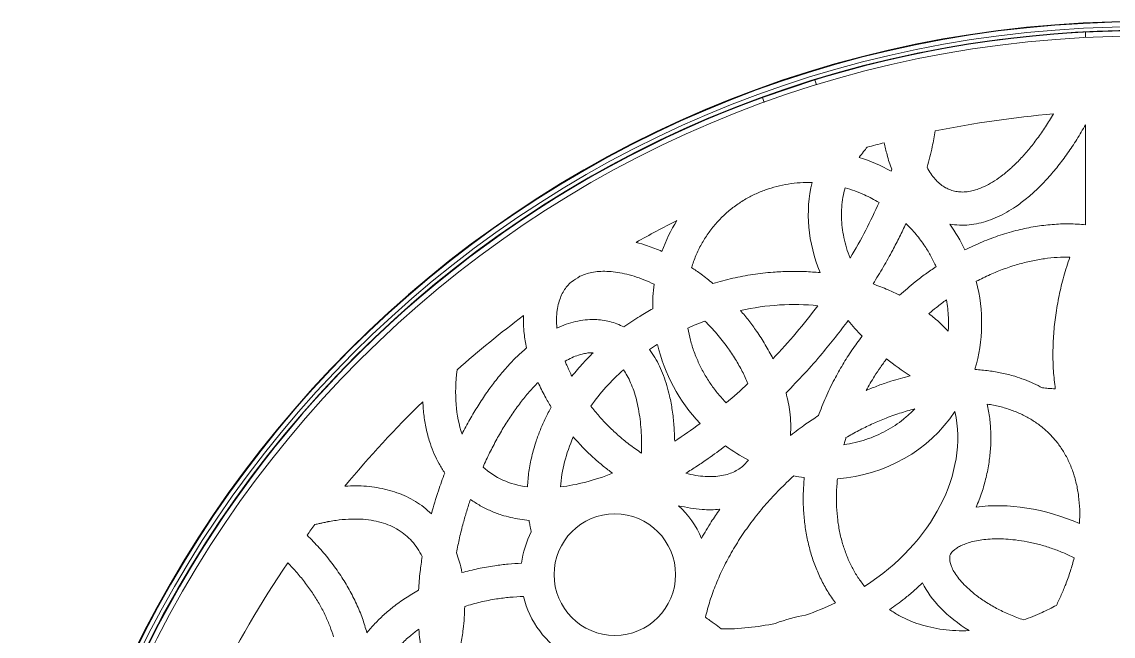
# Model space of a CAD drawing. Header units: millimetres. Extents: x -2045 to 3895, y -2116 to 2084.
# Drawn here: x -924 to 64, y 639 to 1195 of the extents above; entities that cross this region are included whole.
import ezdxf

# ---------------------------------------------------------------- set-up
doc = ezdxf.new("R2010")
doc.units = ezdxf.units.MM

msp = doc.modelspace()

# ---------------------------------------------------------------- linework, layer by layer
at = {"color": 7, "linetype": 'Continuous', "lineweight": 15}
for p, q in [((38.71, 1185.57), (38.71, 1180.56)), ((-206.28, 1142.34), (-253.69, 1126.45)), ((-204.75, 1137.78), (-206.28, 1142.34)), ((-253.69, 1126.45), (-252.17, 1121.92)), ((38.71, 1011.24), (38.71, 1101.67))]:
    msp.add_line(p, q, dxfattribs=at)
msp.add_circle((-387.45, 694.57), 55, dxfattribs=at)
at = {"color": 7, "linetype": 'Continuous'}
for centre, radius, start, end in [((88.71, 181.81), 1013, 90, 180), ((89.51, 181.02), 1013.79, 90.04482, 179.95518), ((89.51, 181.02), 1005.79, 90.04482, 160.04886)]:
    msp.add_arc(centre, radius, start, end, dxfattribs=at)
at = {"color": 7, "linetype": 'Continuous', "lineweight": 15}
for centre, radius, start, end in [((88.71, 181.81), 1013, 90, 180), ((88.71, 181.81), 1008.5, 90, 180), ((88.71, 181.81), 1005, 90, 180), ((88.71, 181.81), 1000, 90, 180), ((88.71, 181.81), 933, 94.85627, 101.50532), ((88.71, 181.81), 933, 104.41033, 105.39373), ((88.71, 181.81), 933, 116.7475, 119.3238), ((88.71, 181.81), 933, 122.97399, 123.55041), ((88.71, 181.81), 933, 126.79414, 131.56258), ((88.71, 181.81), 933, 134.16561, 140.5508), ((-387.45, 694.57), 85, 22.73205, 47.24525), ((88.71, 181.81), 933, 143.262, 143.99465), ((-387.45, 694.57), 85, 152.81046, 173.04918), ((-67.34, 709.06), 16.94, 170.45301, 192.16893), ((88.71, 181.81), 933, 145.8637, 153.91393), ((-387.45, 694.57), 85, 193.38106, 240.30882)]:
    msp.add_arc(centre, radius, start, end, dxfattribs=at)
for centre, major_axis, ratio, start_param, end_param in [((-204.26, 930.23), (106.16, -110.2), 0.947335, 1.881641, 2.08901), ((-328.08, 994.37), (177.33, 203.61), 0.489962, 5.415227, 5.423344), ((-10.06, 994.15), (-196.43, 63.56), 0.757149, 0.05542, 0.567013), ((-328.08, 994.37), (177.33, 203.61), 0.489962, 5.055158, 5.283603), ((-204.26, 930.23), (106.16, -110.2), 0.947335, 3.368509, 3.581647), ((-204.26, 930.23), (106.16, -110.2), 0.947335, 1.231865, 1.409934), ((-204.26, 930.23), (106.16, -110.2), 0.947335, 0.49104, 1.032036), ((-204.26, 930.23), (106.16, -110.2), 0.947335, 3.789924, 3.938964), ((-256.92, 792.23), (-173.02, -64.81), 0.761179, 4.134086, 4.5278), ((-328.08, 994.37), (177.33, 203.61), 0.489962, 4.624465, 4.857939), ((-256.92, 792.23), (-173.02, -64.81), 0.761179, 4.709998, 4.801107), ((-10.06, 994.15), (-196.43, 63.56), 0.757149, 0.847749, 0.948765), ((-256.92, 792.23), (-173.02, -64.81), 0.761179, 4.971672, 5.017844), ((-204.26, 930.23), (106.16, -110.2), 0.947335, 4.156784, 4.697451), ((-10.06, 994.15), (-196.43, 63.56), 0.757149, 1.104041, 1.236561), ((-328.08, 994.37), (177.33, 203.61), 0.489962, 2.517479, 2.867953), ((-256.92, 792.23), (-173.02, -64.81), 0.761179, 5.185656, 5.443017), ((-328.08, 994.37), (177.33, 203.61), 0.489962, 4.405249, 4.505019), ((-204.26, 930.23), (106.16, -110.2), 0.947335, 5.612984, 6.482634), ((-256.92, 792.23), (-173.02, -64.81), 0.761179, 1.853155, 3.031218), ((-328.08, 994.37), (177.33, 203.61), 0.489962, 4.174516, 4.287729), ((-256.92, 792.23), (-173.02, -64.81), 0.761179, 5.641329, 5.950808), ((-204.26, 930.23), (106.16, -110.2), 0.947335, 4.898085, 5.058108), ((-328.08, 994.37), (177.33, 203.61), 0.489962, 3.127961, 3.450953), ((-328.08, 994.37), (177.33, 203.61), 0.489962, 3.637569, 3.893168), ((-204.26, 930.23), (106.16, -110.2), 0.947335, 5.346587, 5.410739), ((-5.04, 686.11), (-107.53, 35.06), 0.572575, 4.53981, 5.426585), ((-5.04, 686.11), (-107.53, 35.06), 0.572575, 0.504408, 1.155714), ((-256.92, 792.23), (-173.02, -64.81), 0.761179, 1.529384, 1.687555), ((-230.98, 477.21), (79.56, 173.05), 0.724711, 0.456114, 0.638976), ((-256.92, 792.23), (-173.02, -64.81), 0.761179, 1.100971, 1.376572)]:
    msp.add_ellipse(centre, major_axis=major_axis, ratio=ratio, start_param=start_param, end_param=end_param, dxfattribs=at)
for points, knots in [([(9.73, 1111.47), (7.37, 1107.59), (2.74, 1099.99), (-4.76, 1089.29), (-12.42, 1079.48), (-20.23, 1070.66), (-28.05, 1062.94), (-35.79, 1056.37), (-43.35, 1050.96), (-50.71, 1046.7), (-57.59, 1043.68), (-63.92, 1041.78), (-69.66, 1040.84), (-75.04, 1040.76), (-80.08, 1041.49), (-84.82, 1043), (-89.32, 1045.32), (-93.6, 1048.49), (-97.66, 1052.55), (-101.51, 1057.52), (-103.66, 1061.32), (-104.79, 1063.32)], [0, 0, 0, 0, 0.088479, 0.173494, 0.254544, 0.331181, 0.403009, 0.468571, 0.528973, 0.584117, 0.634051, 0.675166, 0.712628, 0.747125, 0.779645, 0.811406, 0.843733, 0.877882, 0.914865, 0.955416, 1, 1, 1, 1]), ([(38.71, 1101.67), (36.12, 1097.22), (31, 1088.42), (22.62, 1075.93), (13.89, 1064.25), (4.79, 1053.49), (-4.64, 1043.73), (-14.37, 1035.03), (-23.72, 1027.99), (-32.57, 1022.43), (-40.84, 1018.17), (-49.29, 1014.78), (-57.91, 1012.33), (-66.67, 1010.95), (-75.5, 1010.62), (-81.31, 1011.44), (-84.2, 1011.85)], [0, 0, 0, 0, 0.095752, 0.188967, 0.279307, 0.366522, 0.450491, 0.531182, 0.608745, 0.667694, 0.725116, 0.781308, 0.836596, 0.89129, 0.945698, 1, 1, 1, 1]), ([(-104.79, 1063.32), (-103.93, 1066.41), (-102.22, 1072.53), (-99.63, 1083.43), (-98.23, 1091.3), (-97.38, 1096.07)], [0, 0, 0, 0, 0.286378, 0.567784, 1, 1, 1, 1]), ([(-166.16, 1072.19), (-164.89, 1073.94), (-162.62, 1077.1), (-160.08, 1080.04), (-158.95, 1081.34)], [0, 0, 0, 0, 0.555906, 1, 1, 1, 1]), ([(-136.77, 1061.41), (-137.54, 1063.54), (-139.1, 1067.85), (-141.44, 1075.86), (-142.7, 1081.79), (-143.48, 1085.46)], [0, 0, 0, 0, 0.272333, 0.550473, 1, 1, 1, 1]), ([(-318.04, 972.48), (-316.79, 976.12), (-314.31, 983.38), (-309.2, 993.66), (-303.15, 1003.34), (-296.12, 1012.29), (-288.2, 1020.43), (-279.47, 1027.7), (-270.26, 1033.85), (-260.73, 1038.91), (-251, 1042.93), (-240.85, 1046.04), (-230.39, 1048.18), (-219.68, 1049.41), (-212.47, 1049.39), (-208.85, 1049.38)], [0, 0, 0, 0, 0.080326, 0.160087, 0.239416, 0.318448, 0.397352, 0.476281, 0.555407, 0.628245, 0.701484, 0.775215, 0.849512, 0.924429, 1, 1, 1, 1]), ([(-174.52, 980.98), (-175.65, 984.09), (-177.87, 990.2), (-180.21, 999.54), (-181.73, 1008.73), (-182.41, 1017.9), (-182.21, 1027), (-181.19, 1036.03), (-179.77, 1041.85), (-179.06, 1044.75)], [0, 0, 0, 0, 0.15261, 0.30016, 0.443062, 0.58186, 0.723644, 0.862662, 1, 1, 1, 1]), ([(-179.06, 1044.75), (-176.08, 1043.83), (-170.09, 1041.99), (-162.02, 1038.63), (-154.73, 1035.1), (-150.43, 1032.61), (-148.28, 1031.36)], [0, 0, 0, 0, 0.278072, 0.557799, 0.778559, 1, 1, 1, 1]), ([(-153.68, 957.61), (-150.56, 962.69), (-144.37, 972.75), (-136.44, 987.05), (-129.61, 1000.25), (-125.78, 1008.39), (-123.89, 1012.43)], [0, 0, 0, 0, 0.286027, 0.5676755, 0.7855113, 1, 1, 1, 1]), ([(-123.89, 1012.43), (-120.77, 1009.18), (-114.56, 1002.69), (-107.16, 992.58), (-101.11, 982.78), (-98.06, 976.45), (-96.54, 973.29)], [0, 0, 0, 0, 0.280891, 0.561364, 0.7811, 1, 1, 1, 1]), ([(38.71, 1011.24), (33.73, 1011.59), (23.69, 1012.28), (8.43, 1011.61), (-6.99, 1009.75), (-22.75, 1006.52), (-38.72, 1001.89), (-54.84, 995.94), (-65.25, 990.95), (-70.5, 988.44)], [0, 0, 0, 0, 0.132385, 0.267188, 0.404515, 0.544405, 0.693666, 0.845592, 1, 1, 1, 1]), ([(-344.79, 987.09), (-349.13, 988.9), (-356.78, 992.09), (-364.77, 994.31), (-368.22, 995.27)], [0, 0, 0, 0, 0.567512, 1, 1, 1, 1]), ([(24.48, 981.99), (20.67, 981.94), (12.96, 981.86), (1.28, 980.58), (-10.59, 978.47), (-22.79, 975.38), (-35.23, 971.28), (-47.85, 966.21), (-56.04, 962.09), (-60.18, 960.01)], [0, 0, 0, 0, 0.12913, 0.261929, 0.398394, 0.53844, 0.688853, 0.842802, 1, 1, 1, 1]), ([(11.31, 862.72), (10.67, 868.14), (9.41, 879.05), (9.02, 895.65), (9.69, 912.43), (11.54, 929.6), (14.6, 947.04), (18.82, 964.68), (22.59, 976.21), (24.48, 981.99)], [0, 0, 0, 0, 0.135117, 0.272095, 0.410826, 0.551149, 0.699636, 0.849361, 1, 1, 1, 1]), ([(-351.93, 957.34), (-354.95, 958.74), (-360.85, 961.47), (-369.81, 964.65), (-378.47, 967.01), (-386.74, 968.5), (-394.49, 969.16), (-401.62, 969.04), (-408.07, 968.19), (-413.9, 966.77), (-417.4, 965.25), (-419.08, 964.52)], [0, 0, 0, 0, 0.143392, 0.279903, 0.408774, 0.529425, 0.641395, 0.742831, 0.835909, 0.921296, 1, 1, 1, 1]), ([(-298.66, 958.09), (-302.18, 960.94), (-308.45, 966.01), (-315.12, 970.51), (-318.04, 972.48)], [0, 0, 0, 0, 0.562896, 1, 1, 1, 1]), ([(-298.66, 958.09), (-292.68, 959.74), (-280.76, 963.02), (-262.54, 966.35), (-245.57, 968.32), (-229.94, 969.08), (-215.7, 969.02), (-206.28, 968.26), (-201.6, 967.88)], [0, 0, 0, 0, 0.189396, 0.377945, 0.565245, 0.711333, 0.85629, 1, 1, 1, 1]), ([(-96.54, 973.29), (-99.76, 971.09), (-106.21, 966.69), (-117.35, 958.21), (-124.95, 951.54), (-129.6, 947.45)], [0, 0, 0, 0, 0.278087, 0.557825, 1, 1, 1, 1]), ([(-426.93, 959.38), (-428.17, 958.19), (-430.7, 955.78), (-433.79, 951.37), (-436.38, 946.31), (-438.41, 940.4), (-439.76, 933.58), (-440.36, 925.88), (-440.04, 920.51), (-439.87, 917.71)], [0, 0, 0, 0, 0.113883, 0.230774, 0.354882, 0.489394, 0.644024, 0.814047, 1, 1, 1, 1]), ([(-153.68, 957.61), (-149.07, 955.94), (-140.87, 952.96), (-133.03, 949.13), (-129.6, 947.45)], [0, 0, 0, 0, 0.5623981, 1, 1, 1, 1]), ([(-87.23, 943.27), (-90.26, 941.04), (-95.7, 937.03), (-100.87, 932.7), (-103.16, 930.78)], [0, 0, 0, 0, 0.558341, 1, 1, 1, 1]), ([(-87.23, 943.27), (-86.81, 940.63), (-85.99, 935.35), (-85.25, 925.89), (-85.46, 919.08), (-85.59, 914.94)], [0, 0, 0, 0, 0.282237, 0.562786, 1, 1, 1, 1]), ([(-470.1, 928.95), (-470.15, 926.29), (-470.25, 920.9), (-469.65, 913.33), (-468.71, 906.23), (-467.83, 901.89), (-467.39, 899.7)], [0, 0, 0, 0, 0.271299, 0.549265, 0.772494, 1, 1, 1, 1]), ([(-379.27, 918.68), (-374.53, 921.97), (-366.05, 927.87), (-357.09, 932.99), (-353.13, 935.25)], [0, 0, 0, 0, 0.558638, 1, 1, 1, 1]), ([(-244.27, 889.94), (-246.51, 894.21), (-251.04, 902.84), (-258.51, 914.27), (-266.04, 924.58), (-271.11, 930.58), (-273.65, 933.59)], [0, 0, 0, 0, 0.274133, 0.553622, 0.776013, 1, 1, 1, 1]), ([(-103.16, 930.78), (-99.7, 928), (-93.55, 923.04), (-88.01, 917.41), (-85.59, 914.94)], [0, 0, 0, 0, 0.561462, 1, 1, 1, 1]), ([(-439.87, 917.71), (-437.1, 918.91), (-431.62, 921.28), (-423.04, 923.75), (-414.35, 925.25), (-406.21, 925.59), (-398.75, 924.99), (-392.02, 923.67), (-385.45, 921.64), (-381.33, 919.66), (-379.27, 918.68)], [0, 0, 0, 0, 0.143744, 0.285123, 0.424951, 0.56397, 0.673022, 0.782011, 0.890978, 1, 1, 1, 1]), ([(-266.96, 867.43), (-268.6, 871.12), (-271.95, 878.66), (-278.19, 889.59), (-285.81, 901.04), (-294.92, 912.74), (-302.18, 920.29), (-305.83, 924.08)], [0, 0, 0, 0, 0.175236, 0.357649, 0.545575, 0.771696, 1, 1, 1, 1]), ([(-232.48, 859.05), (-226.84, 864.84), (-215.55, 876.43), (-200.71, 893.4), (-187.53, 909.48), (-179.91, 919.63), (-176.11, 924.69)], [0, 0, 0, 0, 0.279834, 0.560475, 0.780702, 1, 1, 1, 1]), ([(-286.6, 849.99), (-289.07, 852.66), (-294.02, 858), (-300.57, 866.75), (-306.4, 875.94), (-311.49, 885.71), (-315.75, 896), (-319.19, 906.71), (-320.65, 914.02), (-321.38, 917.67)], [0, 0, 0, 0, 0.141444, 0.282687, 0.423592, 0.563951, 0.710278, 0.855653, 1, 1, 1, 1]), ([(-163.63, 910.32), (-166.71, 906.14), (-172.87, 897.81), (-181.2, 884.72), (-189.21, 870.51), (-196.72, 855.15), (-201.02, 844), (-203.15, 838.46)], [0, 0, 0, 0, 0.189157, 0.37755, 0.564831, 0.783666, 1, 1, 1, 1]), ([(-525.77, 821.81), (-523.46, 826.21), (-518.89, 834.91), (-511.4, 847.41), (-503.56, 859.26), (-495.24, 870.54), (-486.44, 881.12), (-477.22, 890.98), (-470.62, 896.83), (-467.39, 899.7)], [0, 0, 0, 0, 0.152068, 0.30096, 0.446145, 0.587144, 0.729999, 0.86764, 1, 1, 1, 1]), ([(-432.51, 887.77), (-430.47, 888.86), (-426.57, 890.95), (-420.99, 893.1), (-416.08, 894.5), (-413.15, 894.95), (-411.73, 895.17)], [0, 0, 0, 0, 0.312238, 0.598443, 0.806156, 1, 1, 1, 1]), ([(-426.33, 874.11), (-422.92, 878.24), (-416.81, 885.64), (-410.01, 892.43), (-407.01, 895.44)], [0, 0, 0, 0, 0.557566, 1, 1, 1, 1]), ([(-411.73, 895.17), (-411.7, 895.17), (-411.66, 895.17), (-411.61, 895.18), (-411.6, 895.18)], [0, 0, 0, 0, 0.560123, 1, 1, 1, 1]), ([(-411.6, 895.18), (-410.73, 895.27), (-409.2, 895.42), (-407.67, 895.43), (-407.01, 895.44)], [0, 0, 0, 0, 0.56831, 1, 1, 1, 1]), ([(-355.99, 898.34), (-354.32, 895.93), (-350.95, 891.06), (-346.8, 883.07), (-343.19, 874.6), (-340.19, 865.63), (-337.47, 855.18), (-335.27, 843.16), (-333.72, 829.51), (-333.41, 820.19), (-333.25, 815.44)], [0, 0, 0, 0, 0.100781, 0.203535, 0.308775, 0.416941, 0.528363, 0.67949, 0.836728, 1, 1, 1, 1]), ([(-141.43, 889.93), (-143.32, 887.34), (-147.09, 882.17), (-153.39, 872.66), (-157.47, 865.56), (-159.95, 861.24)], [0, 0, 0, 0, 0.2815811, 0.5621147, 1, 1, 1, 1]), ([(-432.51, 887.77), (-432.01, 886.6), (-431.07, 884.44), (-429.74, 881.43), (-428.53, 878.74), (-427.42, 876.35), (-426.67, 874.81), (-426.33, 874.11)], [0, 0, 0, 0, 0.254245, 0.471905, 0.65795, 0.843398, 1, 1, 1, 1]), ([(-379.68, 879.92), (-378.5, 878.13), (-376.01, 874.38), (-372.93, 868.04), (-370.16, 860.9), (-367.82, 852.98), (-365.94, 844.38), (-364.52, 835.18), (-363.6, 825.45), (-363.14, 815.19), (-363.25, 808.18), (-363.31, 804.6)], [0, 0, 0, 0, 0.082198, 0.172033, 0.269699, 0.375188, 0.488327, 0.606609, 0.73162, 0.862915, 1, 1, 1, 1]), ([(-61.41, 880.47), (-61.39, 880.42), (-61.34, 880.33), (-61.29, 880.23), (-61.27, 880.19)], [0, 0, 0, 0, 0.559917, 1, 1, 1, 1]), ([(-61.27, 880.19), (-57.16, 879.87), (-49, 879.23), (-37.03, 877.14), (-26.26, 874.42), (-16.71, 871.21), (-8.26, 867.77), (-2.9, 865), (-0.23, 863.62)], [0, 0, 0, 0, 0.194222, 0.384604, 0.57143, 0.715974, 0.858755, 1, 1, 1, 1]), ([(-159.95, 861.24), (-156.24, 862.75), (-148.87, 865.77), (-138.44, 869.35), (-128.82, 872.28), (-122.9, 873.76), (-119.96, 874.5)], [0, 0, 0, 0, 0.2849, 0.566114, 0.784325, 1, 1, 1, 1]), ([(-506.75, 791.96), (-504.79, 796.25), (-500.91, 804.74), (-494.48, 817), (-487.73, 828.66), (-480.57, 839.76), (-473.03, 850.19), (-465.22, 859.87), (-459.66, 865.7), (-456.96, 868.53)], [0, 0, 0, 0, 0.15412, 0.305094, 0.452028, 0.594065, 0.736737, 0.872302, 1, 1, 1, 1]), ([(-456.96, 868.53), (-454.95, 864.29), (-451.32, 856.67), (-446.96, 849.44), (-445.02, 846.23)], [0, 0, 0, 0, 0.555131, 1, 1, 1, 1]), ([(11.31, 862.72), (9.15, 862.85), (5.3, 863.08), (1.47, 863.46), (-0.23, 863.62)], [0, 0, 0, 0, 0.558599, 1, 1, 1, 1]), ([(-561.34, 851.08), (-561.03, 846.7), (-560.41, 838.01), (-558.1, 825.25), (-554.93, 813.81), (-551.02, 803.7), (-546.73, 794.81), (-543.19, 789.3), (-541.43, 786.54)], [0, 0, 0, 0, 0.19272, 0.38171, 0.567821, 0.712605, 0.8566, 1, 1, 1, 1]), ([(-228.38, 820.61), (-228.25, 824.08), (-227.97, 831.15), (-228.87, 841.1), (-230.36, 850.46), (-231.77, 856.16), (-232.48, 859.05)], [0, 0, 0, 0, 0.268647, 0.545974, 0.770207, 1, 1, 1, 1]), ([(-466.61, 773.97), (-466.24, 778.6), (-465.48, 787.9), (-462.74, 801.69), (-459.15, 814.34), (-454.92, 825.82), (-450.38, 836.19), (-446.81, 842.87), (-445.02, 846.23)], [0, 0, 0, 0, 0.183131, 0.367658, 0.553764, 0.701293, 0.850013, 1, 1, 1, 1]), ([(-409.12, 847.07), (-406.66, 844), (-401.73, 837.85), (-393.63, 829.23), (-384.56, 820.64), (-374.53, 812.27), (-367.02, 807.14), (-363.31, 804.6)], [0, 0, 0, 0, 0.187819, 0.376698, 0.565212, 0.784985, 1, 1, 1, 1]), ([(-118.91, 841.63), (-121.26, 839.48), (-125.96, 835.18), (-133.72, 829.54), (-141.93, 824.56), (-150.73, 820.24), (-160.08, 816.67), (-169.92, 813.84), (-176.66, 812.72), (-180.05, 812.15)], [0, 0, 0, 0, 0.138428, 0.27703, 0.416075, 0.555689, 0.702762, 0.850823, 1, 1, 1, 1]), ([(-178.19, 818.55), (-174.38, 820.71), (-166.81, 825), (-155.18, 830.66), (-142.84, 835.96), (-129.81, 840.75), (-120.53, 843.32), (-115.96, 844.59)], [0, 0, 0, 0, 0.194152, 0.385354, 0.573162, 0.789552, 1, 1, 1, 1]), ([(-115.96, 844.59), (-116.5, 844.03), (-117.47, 843.03), (-118.47, 842.06), (-118.91, 841.63)], [0, 0, 0, 0, 0.560038, 1, 1, 1, 1]), ([(-50.29, 848.92), (-49.47, 844.62), (-47.82, 836.01), (-46.88, 822.83), (-47.07, 809.59), (-48.48, 796.11), (-51.15, 782.51), (-55.01, 768.85), (-58.53, 760.03), (-60.3, 755.6)], [0, 0, 0, 0, 0.137645, 0.275774, 0.414497, 0.554076, 0.701369, 0.849969, 1, 1, 1, 1]), ([(-50.29, 848.92), (-46.54, 848.25), (-39.18, 846.93), (-28.63, 843.71), (-18.83, 839.65), (-9.8, 834.72), (-1.57, 828.98), (5.85, 822.44), (12.44, 815.14), (18.29, 806.95), (23.33, 797.84), (27.46, 787.8), (30.58, 776.99), (32.62, 765.47), (33.62, 753.29), (33.35, 744.99), (33.21, 740.74)], [0, 0, 0, 0, 0.075371, 0.147729, 0.217398, 0.284843, 0.35062, 0.415387, 0.479854, 0.544752, 0.613964, 0.685157, 0.758945, 0.835807, 0.916095, 1, 1, 1, 1]), ([(-228.38, 820.61), (-223.78, 824.11), (-215.57, 830.36), (-206.94, 835.99), (-203.15, 838.46)], [0, 0, 0, 0, 0.56147, 1, 1, 1, 1]), ([(-425.03, 819.17), (-422, 815.79), (-415.92, 809.02), (-406.76, 800.3), (-397.96, 792.7), (-392.33, 788.42), (-389.52, 786.28)], [0, 0, 0, 0, 0.281194, 0.562171, 0.781901, 1, 1, 1, 1]), ([(-323.25, 786.29), (-319.86, 788.42), (-313.03, 792.72), (-300.97, 800.88), (-292.48, 807.17), (-287.27, 811.04)], [0, 0, 0, 0, 0.274922, 0.553937, 1, 1, 1, 1]), ([(-178.19, 818.55), (-178.55, 817.36), (-179.19, 815.23), (-179.79, 813.09), (-180.05, 812.15)], [0, 0, 0, 0, 0.561224, 1, 1, 1, 1]), ([(-323.25, 786.29), (-320.23, 785.58), (-314.42, 784.21), (-305.84, 783.27), (-297.93, 783.21), (-290.74, 784.02), (-284.38, 785.61), (-278.82, 787.87), (-274.04, 790.73), (-269.86, 794.15), (-267.63, 796.89), (-266.51, 798.26)], [0, 0, 0, 0, 0.151189, 0.291131, 0.419524, 0.53649, 0.642838, 0.7385, 0.827819, 0.913796, 1, 1, 1, 1]), ([(-553.48, 749.67), (-551.48, 756.63), (-547.91, 769.07), (-543.41, 781.2), (-541.43, 786.54)], [0, 0, 0, 0, 0.559856, 1, 1, 1, 1]), ([(-305.45, 656.06), (-304.15, 661.04), (-301.5, 671.19), (-295.93, 686.21), (-289.15, 701.29), (-281.1, 716.25), (-271.92, 730.89), (-261.7, 745.08), (-250.53, 758.69), (-238.5, 771.76), (-229.81, 779.86), (-225.46, 783.91)], [0, 0, 0, 0, 0.100885, 0.205523, 0.313593, 0.424692, 0.538371, 0.652049, 0.767232, 0.883396, 1, 1, 1, 1]), ([(-215.96, 782.34), (-216.32, 777.62), (-217.02, 768.24), (-216.81, 754.24), (-215.64, 740.53), (-213.43, 727.17), (-210.23, 714.3), (-206.06, 702), (-200.93, 690.33), (-194.94, 679.24), (-190.15, 672.39), (-187.77, 668.98)], [0, 0, 0, 0, 0.1190121, 0.2360676, 0.351184, 0.4644249, 0.5758922, 0.6837886, 0.7902927, 0.8956171, 1, 1, 1, 1]), ([(-185.91, 781.39), (-186.27, 777.11), (-186.99, 768.67), (-186.86, 756.13), (-185.83, 744), (-183.85, 732.34), (-180.99, 721.29), (-177.28, 710.88), (-172.77, 701.17), (-167.55, 692.07), (-163.39, 686.54), (-161.33, 683.8)], [0, 0, 0, 0, 0.1248057, 0.2461596, 0.3640114, 0.4784318, 0.5895331, 0.6956781, 0.7991778, 0.9004528, 1, 1, 1, 1]), ([(-553.48, 749.67), (-555.76, 751.71), (-560.31, 755.78), (-567.94, 760.93), (-576.05, 765.32), (-584.65, 768.86), (-593.58, 771.57), (-602.79, 773.48), (-612.23, 774.61), (-621.92, 775.06), (-628.44, 774.78), (-631.74, 774.64)], [0, 0, 0, 0, 0.108254, 0.216606, 0.325524, 0.435163, 0.545957, 0.6563, 0.768516, 0.882951, 1, 1, 1, 1]), ([(-530.79, 714.39), (-529.91, 718.9), (-528.12, 727.97), (-524.94, 740.52), (-521.64, 752.11), (-519.33, 759.12), (-518.17, 762.64)], [0, 0, 0, 0, 0.275988, 0.555942, 0.777642, 1, 1, 1, 1]), ([(-518.17, 762.64), (-515.24, 760.67), (-509.38, 756.74), (-499.84, 752.09), (-490.59, 748.63), (-481.77, 746.22), (-473.49, 744.55), (-467.88, 743.91), (-465.07, 743.6)], [0, 0, 0, 0, 0.1851347, 0.3705327, 0.5565514, 0.7033764, 0.8511, 1, 1, 1, 1]), ([(-329.75, 756.99), (-326.18, 756.17), (-319.15, 754.56), (-309.28, 753.46), (-300.38, 753.13), (-295.04, 753.51), (-292.4, 753.69)], [0, 0, 0, 0, 0.291371, 0.573692, 0.789387, 1, 1, 1, 1]), ([(-309.05, 727.42), (-306.14, 732.42), (-300.93, 741.39), (-295.02, 749.92), (-292.4, 753.69)], [0, 0, 0, 0, 0.5570877, 1, 1, 1, 1]), ([(-561.84, 710.85), (-563.18, 713.37), (-565.81, 718.31), (-570.93, 724.87), (-576.77, 730.54), (-583.41, 735.29), (-590.87, 739.13), (-599.14, 742.06), (-608.23, 744.02), (-618.12, 744.99), (-628.76, 744.93), (-638.06, 744.01), (-643.96, 743.06), (-646.21, 742.65), (-646.7, 742.56), (-647.32, 742.43), (-648.39, 742.2), (-649.97, 741.86), (-652.23, 741.37), (-655.3, 740.7), (-657.64, 740.19), (-658.97, 739.89)], [0, 0, 0, 0, 0.077485, 0.151789, 0.224555, 0.29759, 0.372657, 0.451357, 0.534957, 0.624442, 0.720447, 0.823379, 0.877515, 0.882681, 0.885367, 0.891175, 0.899939, 0.914903, 0.93499, 0.962898, 1, 1, 1, 1]), ([(-463.06, 733.41), (-463.27, 734.36), (-463.71, 736.25), (-464.4, 739.64), (-464.81, 742.1), (-465.07, 743.6)], [0, 0, 0, 0, 0.280608, 0.560276, 1, 1, 1, 1]), ([(-611.86, 641.96), (-613.15, 646.34), (-615.77, 655.23), (-621.24, 668.26), (-627.8, 681.18), (-635.63, 694.03), (-644.67, 706.65), (-654.8, 718.94), (-662.3, 726.5), (-666.05, 730.29)], [0, 0, 0, 0, 0.130526, 0.265209, 0.403545, 0.544905, 0.695407, 0.847443, 1, 1, 1, 1]), ([(-68.97, 722.83), (-70.49, 722.26), (-73.28, 721.21), (-77.08, 719.21), (-80.06, 717.15), (-82.16, 715.12), (-83.43, 713.41), (-83.86, 712.33), (-84.05, 711.87)], [0, 0, 0, 0, 0.2533916, 0.4662815, 0.6703554, 0.8184995, 0.9218468, 1, 1, 1, 1]), ([(28.38, 709.87), (25.04, 711.46), (18.29, 714.68), (7.74, 718.61), (-3.05, 721.89), (-13.92, 724.39), (-24.08, 725.99), (-33.36, 726.83), (-41.67, 727.05), (-49.47, 726.73), (-56.65, 725.89), (-63.11, 724.67), (-67.09, 723.42), (-68.97, 722.83)], [0, 0, 0, 0, 0.110637, 0.223119, 0.335845, 0.447321, 0.555901, 0.642666, 0.725531, 0.803928, 0.875578, 0.941043, 1, 1, 1, 1]), ([(-525.84, 696.38), (-526.57, 699.82), (-527.88, 705.92), (-529.91, 711.82), (-530.79, 714.39)], [0, 0, 0, 0, 0.564368, 1, 1, 1, 1]), ([(-641.99, 638.24), (-643.04, 641.42), (-645.18, 647.95), (-649.44, 657.59), (-654.49, 667.3), (-660.47, 677.09), (-667.34, 686.82), (-675.03, 696.4), (-680.7, 702.38), (-683.54, 705.38)], [0, 0, 0, 0, 0.12621, 0.258548, 0.396138, 0.538003, 0.690089, 0.844513, 1, 1, 1, 1]), ([(-565.17, 680.39), (-564.75, 686.04), (-564, 696.23), (-562.5, 706.34), (-561.84, 710.85)], [0, 0, 0, 0, 0.554122, 1, 1, 1, 1]), ([(-525.84, 696.38), (-520.99, 697.66), (-511.21, 700.24), (-497.23, 702.62), (-484.07, 704.2), (-475.92, 704.64), (-471.82, 704.86)], [0, 0, 0, 0, 0.274482, 0.55341, 0.775512, 1, 1, 1, 1]), ([(-83.9, 705.49), (-83.52, 704.25), (-82.64, 701.43), (-80.3, 697), (-76.92, 691.98), (-72.36, 686.59), (-66.67, 681.02), (-59.47, 675.09), (-50.71, 669.05), (-40.42, 663.18), (-29.27, 657.88), (-21.42, 655.04), (-17.45, 653.6)], [0, 0, 0, 0, 0.044639, 0.102001, 0.171819, 0.253235, 0.345113, 0.446105, 0.574887, 0.711824, 0.854418, 1, 1, 1, 1]), ([(28.38, 709.87), (27.3, 705.86), (25.11, 697.73), (21.09, 686.55), (16.83, 676.17), (13.82, 669.91), (12.3, 666.75)], [0, 0, 0, 0, 0.269978, 0.548036, 0.771843, 1, 1, 1, 1]), ([(-108.88, 687.05), (-111.49, 684.63), (-116.74, 679.78), (-126.59, 671.58), (-134.1, 666.17), (-138.7, 662.86)], [0, 0, 0, 0, 0.277949, 0.557588, 1, 1, 1, 1]), ([(-611.86, 641.96), (-609.49, 644.78), (-604.7, 650.45), (-596.68, 658.26), (-587.49, 666.01), (-577.04, 673.56), (-569.15, 678.1), (-565.17, 680.39)], [0, 0, 0, 0, 0.1816994, 0.3654056, 0.5513882, 0.7738031, 1, 1, 1, 1]), ([(-523.31, 665.79), (-518.64, 667.18), (-509.15, 669.99), (-495.44, 672.56), (-482.38, 674.24), (-474.25, 674.68), (-470.14, 674.9)], [0, 0, 0, 0, 0.270316, 0.548515, 0.772218, 1, 1, 1, 1]), ([(-529.71, 618.01), (-528.68, 622.6), (-526.66, 631.63), (-524.78, 644.21), (-523.64, 655.56), (-523.42, 662.41), (-523.31, 665.79)], [0, 0, 0, 0, 0.291874, 0.57445, 0.789992, 1, 1, 1, 1]), ([(-138.7, 662.86), (-135.9, 661.08), (-130.27, 657.49), (-121.13, 653.13), (-111.5, 649.52), (-101.18, 646.71), (-90.21, 644.78), (-78.62, 643.72), (-70.76, 643.84), (-66.77, 643.9)], [0, 0, 0, 0, 0.131516, 0.264791, 0.400493, 0.539253, 0.688416, 0.841894, 1, 1, 1, 1]), ([(-17.45, 653.6), (-14.64, 654.63), (-9, 656.69), (0.99, 660.95), (7.99, 664.54), (12.3, 666.75)], [0, 0, 0, 0, 0.274935, 0.553946, 1, 1, 1, 1]), ([(-305.45, 656.06), (-302.75, 654.14), (-297.93, 650.73), (-293.29, 647.07), (-291.26, 645.46)], [0, 0, 0, 0, 0.5615993, 1, 1, 1, 1]), ([(-581.33, 631.21), (-578.47, 633.99), (-573.29, 639.01), (-567.5, 643.3), (-564.91, 645.22)], [0, 0, 0, 0, 0.553013, 1, 1, 1, 1]), ([(-562.06, 624.14), (-562.74, 628), (-563.98, 634.99), (-564.62, 642.06), (-564.91, 645.22)], [0, 0, 0, 0, 0.552341, 1, 1, 1, 1])]:
    msp.add_open_spline(points, degree=3, knots=knots, dxfattribs=at)

doc.saveas('drawing.dxf')
